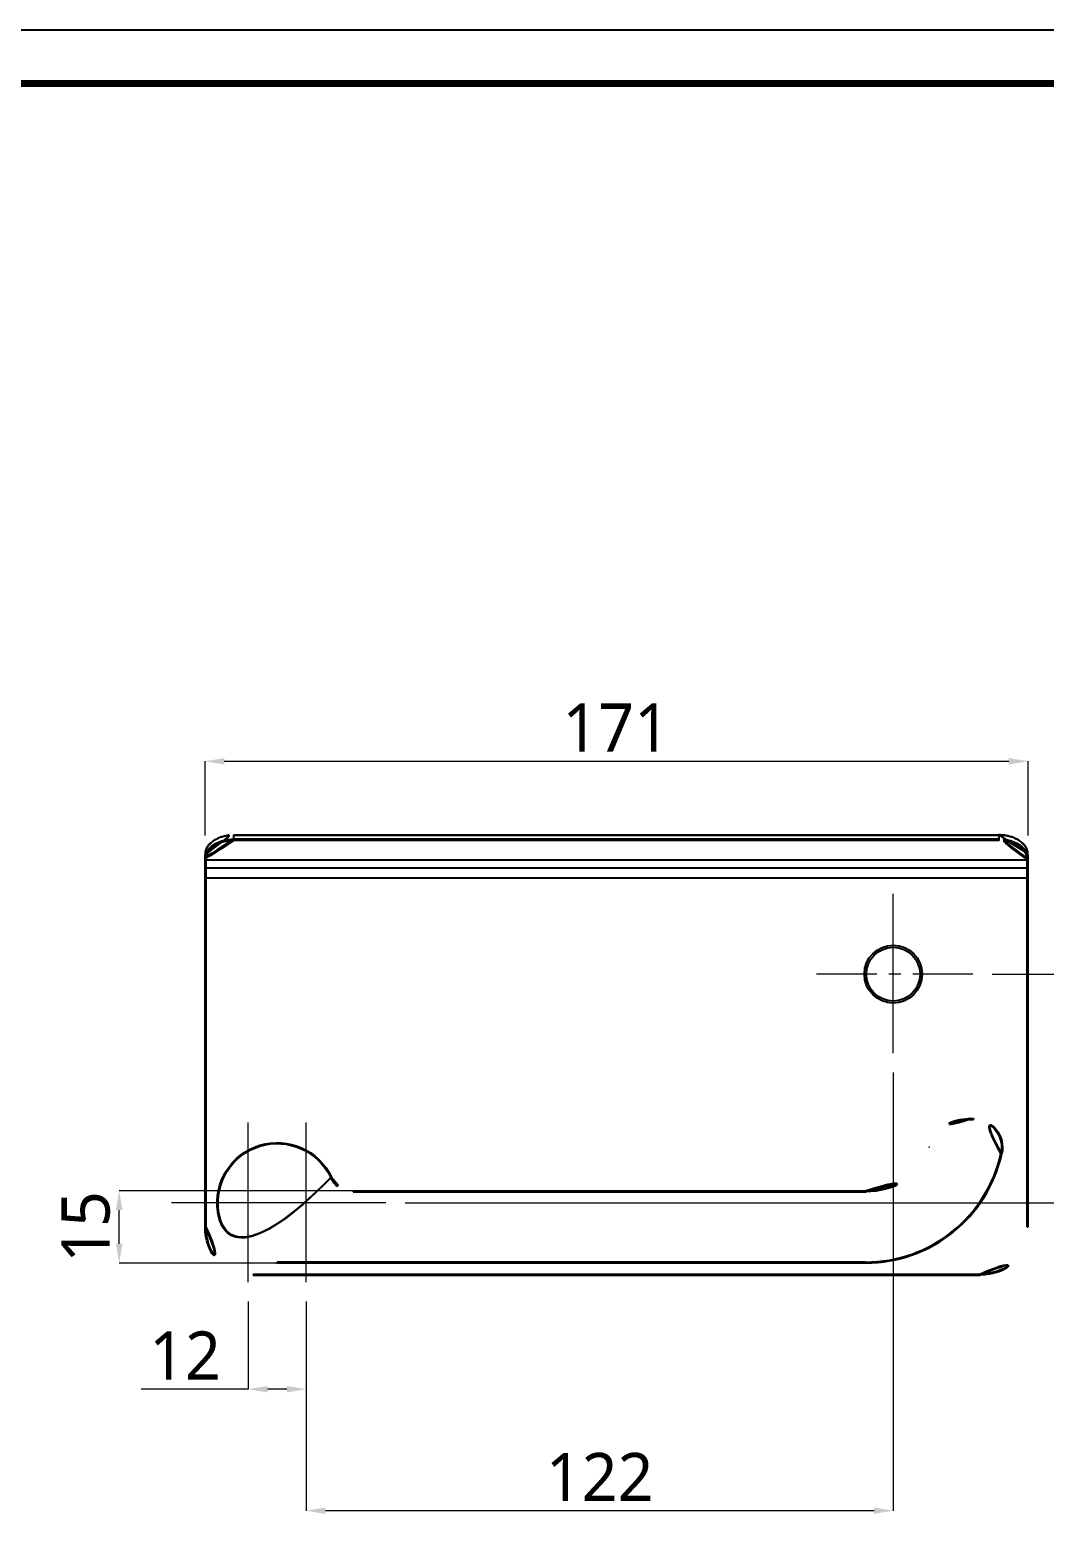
# Model space of a CAD drawing. Extents: x 16296675827 to 16296676478, y -37409618710 to -37409618233.
# Drawn here: x 16296676127.5 to 16296676338.4, y -37409618546.1 to -37409618233.2 of the extents above; entities that cross this region are included whole.
import ezdxf

# ---------------------------------------------------------------- set-up
doc = ezdxf.new("R2010")
doc.units = 0
doc.header["$LTSCALE"] = 10
doc.header["$MEASUREMENT"] = 0
doc.header["$PDMODE"] = 3
doc.header["$PDSIZE"] = -10
doc.linetypes.add('CENTER', pattern=[2, 1.25, -0.25, 0.25, -0.25])
doc.layers.get('0').update_dxf_attribs({"linetype": 'CONTINUOUS'})
doc.layers.get('DEFPOINTS').update_dxf_attribs({"linetype": 'CONTINUOUS'})
doc.styles.add('Daelim Dimension', font='NanumGothic.ttf')
doc.dimstyles.new('DEFAULT', dxfattribs={"dimscale": 2, "dimtxt": 2, "dimasz": 2, "dimexe": 0, "dimexo": 2, "dimgap": 1, "dimtad": 1, "dimdec": 1, "dimzin": 9, "dimdsep": 46, "dimtxsty": 'Daelim Dimension', "dimcen": 0.5, "dimclrd": 252, "dimclre": 252, "dimclrt": 3, "dimadec": 1, "dimazin": 0, "dimtfac": 1, "dimtdec": 1, "dimtix": 1, "dimtmove": 0, "dimatfit": 3, "dimfxl": 1, "dimtolj": 1, "dimtzin": 1, "dimlwd": 9, "dimlwe": 9, "dimarcsym": 0})

# ---------------------------------------------------------------- blocks, each defined once
blk = doc.blocks.new('*D7')
at = {"color": 5, "lineweight": 9, "ltscale": 0.5, "transparency": 16777216}
for p, q in [((16296676163.852011, -37409618400.419289), (16296676163.852011, -37409618385.016853)), ((16296676167.852011, -37409618385.016853), (16296676330.852011, -37409618385.016853)), ((16296676334.852011, -37409618400.419289), (16296676334.852011, -37409618385.016853))]:
    blk.add_line(p, q, dxfattribs=at)
at = {"color": 5, "ltscale": 0.5, "transparency": 16777216}
for points in [[(16296676167.852011, -37409618384.350189), (16296676167.852011, -37409618385.683517), (16296676163.852011, -37409618385.016853)], [(16296676330.852011, -37409618384.350189), (16296676330.852011, -37409618385.683517), (16296676334.852011, -37409618385.016853)]]:
    blk.add_solid(points, dxfattribs=at)
at = {"layer": 'DEFPOINTS', "color": 0, "ltscale": 0.5, "transparency": 16777216}
for p in [(16296676334.852011, -37409618385.016853), (16296676163.852011, -37409618404.419289), (16296676334.852011, -37409618404.419289)]:
    blk.add_point(p, dxfattribs=at)
at = {"color": 7, "ltscale": 0.5, "transparency": 16777216, "insert": (16296676249.292959, -37409618373.016853), "char_height": 10, "attachment_point": 2, "style": 'Daelim Dimension'}
blk.add_mtext('\\A1;171', dxfattribs=at)
blk = doc.blocks.new('*D8')
at = {"color": 5, "lineweight": 9, "ltscale": 0.5, "transparency": 16777216}
for p, q in [((16296676205.0857, -37409618474.23353), (16296676146.02268, -37409618474.23353)), ((16296676146.02268, -37409618485.23353), (16296676146.02268, -37409618478.23353)), ((16296676205.0857, -37409618489.23353), (16296676146.02268, -37409618489.23353))]:
    blk.add_line(p, q, dxfattribs=at)
at = {"color": 5, "ltscale": 0.5, "transparency": 16777216}
for points in [[(16296676145.35601, -37409618478.23353), (16296676146.68935, -37409618478.23353), (16296676146.02268, -37409618474.23353)], [(16296676145.35601, -37409618485.23353), (16296676146.68935, -37409618485.23353), (16296676146.02268, -37409618489.23353)]]:
    blk.add_solid(points, dxfattribs=at)
at = {"layer": 'DEFPOINTS', "color": 0, "ltscale": 0.5, "transparency": 16777216}
for p in [(16296676146.02268, -37409618474.23353), (16296676209.0857, -37409618474.23353), (16296676209.0857, -37409618489.23353)]:
    blk.add_point(p, dxfattribs=at)
at = {"color": 7, "ltscale": 0.5, "transparency": 16777216, "insert": (16296676134.02269, -37409618481.73353), "char_height": 10, "attachment_point": 2, "rotation": 90, "style": 'Daelim Dimension'}
blk.add_mtext('\\A1;15', dxfattribs=at)
blk = doc.blocks.new('*D19')
at = {"color": 5, "lineweight": 9, "ltscale": 0.5, "transparency": 16777216}
for p, q in [((16296676327.41555, -37409618429.233528), (16296676362.203871, -37409618429.233528)), ((16296676362.203871, -37409618472.75737), (16296676362.203871, -37409618433.233528)), ((16296676205.41555, -37409618476.75737), (16296676362.203871, -37409618476.75737))]:
    blk.add_line(p, q, dxfattribs=at)
at = {"color": 5, "ltscale": 0.5, "transparency": 16777216}
for points in [[(16296676361.537201, -37409618433.233528), (16296676362.870529, -37409618433.233528), (16296676362.203871, -37409618429.233528)], [(16296676361.537201, -37409618472.75737), (16296676362.870529, -37409618472.75737), (16296676362.203871, -37409618476.75737)]]:
    blk.add_solid(points, dxfattribs=at)
at = {"layer": 'DEFPOINTS', "color": 0, "ltscale": 0.5, "transparency": 16777216}
for p in [(16296676323.41555, -37409618429.233528), (16296676362.203871, -37409618429.233528), (16296676201.41555, -37409618476.75737)]:
    blk.add_point(p, dxfattribs=at)
at = {"color": 7, "ltscale": 0.5, "transparency": 16777216, "insert": (16296676355.203871, -37409618452.995453), "char_height": 10, "attachment_point": 5, "rotation": 90, "style": 'Daelim Dimension'}
blk.add_mtext('\\A1;47.5', dxfattribs=at)
blk = doc.blocks.new('*D20')
at = {"color": 5, "lineweight": 9, "ltscale": 0.5, "transparency": 16777216}
for p, q in [((16296676306.852011, -37409618449.673233), (16296676306.852011, -37409618540.661613)), ((16296676184.852011, -37409618497.197067), (16296676184.852011, -37409618540.661613)), ((16296676302.852011, -37409618540.661613), (16296676188.852011, -37409618540.661613))]:
    blk.add_line(p, q, dxfattribs=at)
at = {"color": 5, "ltscale": 0.5, "transparency": 16777216}
for points in [[(16296676188.852011, -37409618539.994949), (16296676188.852011, -37409618541.328278), (16296676184.852011, -37409618540.661613)], [(16296676302.852011, -37409618539.994949), (16296676302.852011, -37409618541.328278), (16296676306.852011, -37409618540.661613)]]:
    blk.add_solid(points, dxfattribs=at)
at = {"layer": 'DEFPOINTS', "color": 0, "ltscale": 0.5, "transparency": 16777216}
for p in [(16296676306.852011, -37409618445.673233), (16296676184.852011, -37409618493.197067), (16296676184.852011, -37409618540.661613)]:
    blk.add_point(p, dxfattribs=at)
at = {"color": 7, "ltscale": 0.5, "transparency": 16777216, "insert": (16296676245.852011, -37409618533.661613), "char_height": 10, "attachment_point": 5, "style": 'Daelim Dimension'}
blk.add_mtext('\\A1;122', dxfattribs=at)
blk = doc.blocks.new('*D21')
at = {"color": 5, "lineweight": 9, "ltscale": 0.5, "transparency": 16777216}
for p, q in [((16296676172.852011, -37409618497.197067), (16296676172.852011, -37409618515.430183)), ((16296676184.852011, -37409618497.197067), (16296676184.852011, -37409618515.430183)), ((16296676172.852011, -37409618515.430183), (16296676150.56629, -37409618515.430183)), ((16296676180.852011, -37409618515.430183), (16296676176.852011, -37409618515.430183))]:
    blk.add_line(p, q, dxfattribs=at)
at = {"color": 5, "ltscale": 0.5, "transparency": 16777216}
for points in [[(16296676176.852011, -37409618514.763512), (16296676176.852011, -37409618516.09684), (16296676172.852011, -37409618515.430183)], [(16296676180.852011, -37409618514.763512), (16296676180.852011, -37409618516.09684), (16296676184.852011, -37409618515.430183)]]:
    blk.add_solid(points, dxfattribs=at)
at = {"layer": 'DEFPOINTS', "color": 0, "ltscale": 0.5, "transparency": 16777216}
for p in [(16296676172.852011, -37409618493.197067), (16296676184.852011, -37409618493.197067), (16296676184.852011, -37409618515.430183)]:
    blk.add_point(p, dxfattribs=at)
at = {"color": 7, "ltscale": 0.5, "transparency": 16777216, "insert": (16296676159.70915, -37409618508.430183), "char_height": 10, "attachment_point": 5, "style": 'Daelim Dimension'}
blk.add_mtext('\\A1;12', dxfattribs=at)

msp = doc.modelspace()

# ---------------------------------------------------------------- linework, layer by layer
at = {"color": 7, "linetype": 'Continuous'}
for p, q in [((16296676169.85, -37409618401.47), (16296676169.85, -37409618400.32)), ((16296676169.85, -37409618400.32), (16296676328.85, -37409618400.32)), ((16296676169.85, -37409618400.38), (16296676328.85, -37409618400.38)), ((16296676328.85, -37409618401.19), (16296676169.85, -37409618401.19)), ((16296676328.85, -37409618401.47), (16296676169.85, -37409618401.47)), ((16296676328.85, -37409618401.47), (16296676328.85, -37409618400.32)), ((16296676163.85, -37409618481.73), (16296676163.85, -37409618404.44)), ((16296676164.05, -37409618405.39), (16296676164.05, -37409618481.73)), ((16296676334.65, -37409618481.73), (16296676334.65, -37409618405.39)), ((16296676334.85, -37409618481.73), (16296676334.85, -37409618404.44)), ((16296676334.65, -37409618405.53), (16296676164.05, -37409618405.53)), ((16296676334.65, -37409618407.23), (16296676164.05, -37409618407.23)), ((16296676163.85, -37409618409.23), (16296676334.85, -37409618409.23)), ((16296676322.66, -37409618459.23), (16296676322.66, -37409618459.43)), ((16296676322.66, -37409618459.23), (16296676323.55, -37409618459.23)), ((16296676322.66, -37409618459.43), (16296676323.55, -37409618459.43)), ((16296676323.55, -37409618459.23), (16296676323.55, -37409618459.43)), ((16296676314.23, -37409618465.1), (16296676314.41, -37409618465.17)), ((16296676329.41, -37409618466.54), (16296676329.21, -37409618466.49)), ((16296676190.15, -37409618471.38), (16296676189.97, -37409618471.46)), ((16296676194.66, -37409618474.23), (16296676194.66, -37409618474.43)), ((16296676194.66, -37409618474.23), (16296676301.1, -37409618474.23)), ((16296676301.1, -37409618474.23), (16296676301.1, -37409618474.43)), ((16296676194.66, -37409618474.43), (16296676301.1, -37409618474.43)), ((16296676164.05, -37409618481.73), (16296676163.85, -37409618481.73)), ((16296676334.65, -37409618481.73), (16296676334.85, -37409618481.73)), ((16296676178.85, -37409618489.23), (16296676178.85, -37409618489.03)), ((16296676301.1, -37409618489.03), (16296676178.85, -37409618489.03)), ((16296676301.1, -37409618489.23), (16296676178.85, -37409618489.23)), ((16296676301.1, -37409618489.23), (16296676301.1, -37409618489.03)), ((16296676173.85, -37409618491.53), (16296676173.85, -37409618491.73)), ((16296676173.85, -37409618491.53), (16296676324.85, -37409618491.53)), ((16296676173.85, -37409618491.73), (16296676324.85, -37409618491.73)), ((16296676324.85, -37409618491.53), (16296676324.85, -37409618491.73))]:
    msp.add_line(p, q, dxfattribs=at)
at = {"color": 1, "linetype": 'CENTER', "lineweight": 0}
for p, q in [((16296676306.85, -37409618445.67), (16296676306.85, -37409618412.55)), ((16296676323.42, -37409618429.23), (16296676290.29, -37409618429.23)), ((16296676172.85, -37409618493.2), (16296676172.85, -37409618460.07)), ((16296676184.85, -37409618493.2), (16296676184.85, -37409618460.07)), ((16296676189.42, -37409618476.76), (16296676156.29, -37409618476.76)), ((16296676201.42, -37409618476.76), (16296676168.29, -37409618476.76))]:
    msp.add_line(p, q, dxfattribs=at)
at = {"ltscale": 0.5}
msp.add_lwpolyline([(16296675826.83, -37409618710.18), (16296676477.83, -37409618710.18), (16296676477.83, -37409618233.18), (16296675826.83, -37409618233.18)], close=True, dxfattribs=at)
at = {"color": 5, "linetype": 'ByBlock', "lineweight": 200, "const_width": 1.5}
msp.add_lwpolyline([(16296675837.3, -37409618689.75), (16296676467.3, -37409618689.75), (16296676467.3, -37409618244.25), (16296675837.3, -37409618244.25)], close=True, dxfattribs=at)
at = {"color": 7, "linetype": 'Continuous'}
for radius in [6, 5.58]:
    msp.add_circle((16296676306.85, -37409618429.23), radius, dxfattribs=at)
for centre, radius, start, end in [((16296676164.05, -37409618407.03), 0.2, 180, 270), ((16296676334.65, -37409618407.03), 0.2, 270, 0), ((16296676322.66, -37409618468.23), 9, 90, 159.6457), ((16296676322.66, -37409618468.23), 8.8, 90, 159.6457), ((16296676323.55, -37409618465.23), 6, 347.4441, 90), ((16296676323.55, -37409618465.23), 5.8, 347.4441, 90), ((16296676178.85, -37409618476.73), 12.5, 25.3771, 270), ((16296676178.85, -37409618476.73), 12.3, 25.3771, 270), ((16296676301.1, -37409618460.23), 14, 270, 339.6457), ((16296676301.1, -37409618460.23), 14.2, 270, 339.6457), ((16296676301.1, -37409618460.23), 28.8, 270, 347.4441), ((16296676301.1, -37409618460.23), 29, 270, 347.4441), ((16296676194.66, -37409618469.23), 5.2, 205.3771, 270), ((16296676194.66, -37409618469.23), 5, 205.3771, 270), ((16296676173.85, -37409618481.73), 10, 180, 270), ((16296676173.85, -37409618481.73), 9.8, 180, 270), ((16296676324.85, -37409618481.73), 10, 270, 0), ((16296676324.85, -37409618481.73), 9.8, 270, 0)]:
    msp.add_arc(centre, radius, start, end, dxfattribs=at)
at = {"color": 2, "linetype": 'Continuous'}
msp.add_arc((16296676178.85, -37409618476.92), 12.31, 268.3557, 268.6992, dxfattribs=at)
at = {"color": 7, "linetype": 'Continuous'}
for points, knots in [([(16296676163.85, -37409618404.44), (16296676163.85, -37409618404.3), (16296676163.87, -37409618404.02), (16296676163.96, -37409618403.61), (16296676164.11, -37409618403.22), (16296676164.38, -37409618402.7), (16296676164.87, -37409618402.09), (16296676165.63, -37409618401.47), (16296676166.54, -37409618400.97), (16296676167.58, -37409618400.59), (16296676168.69, -37409618400.37), (16296676169.46, -37409618400.32), (16296676169.85, -37409618400.32)], [0, 0, 0, 0, 0.051355, 0.103186, 0.155941, 0.21002, 0.323209, 0.444608, 0.57444, 0.71169, 0.854403, 1, 1, 1, 1]), ([(16296676163.85, -37409618404.44), (16296676163.85, -37409618404.3), (16296676163.87, -37409618404.03), (16296676163.96, -37409618403.64), (16296676164.1, -37409618403.25), (16296676164.38, -37409618402.74), (16296676164.86, -37409618402.14), (16296676165.61, -37409618401.53), (16296676166.53, -37409618401.03), (16296676167.56, -37409618400.66), (16296676168.69, -37409618400.43), (16296676169.46, -37409618400.38), (16296676169.85, -37409618400.38)], [0, 0, 0, 0, 0.050045, 0.100653, 0.152351, 0.205592, 0.317843, 0.439243, 0.569824, 0.708348, 0.852656, 1, 1, 1, 1]), ([(16296676169.85, -37409618401.19), (16296676169.46, -37409618401.19), (16296676168.69, -37409618401.24), (16296676167.56, -37409618401.47), (16296676166.53, -37409618401.84), (16296676165.61, -37409618402.34), (16296676164.86, -37409618402.95), (16296676164.38, -37409618403.55), (16296676164.1, -37409618404.06), (16296676163.96, -37409618404.45), (16296676163.87, -37409618404.85), (16296676163.85, -37409618405.11), (16296676163.85, -37409618405.25)], [0, 0, 0, 0, 0.147344, 0.291652, 0.430176, 0.560757, 0.682157, 0.794408, 0.847649, 0.899347, 0.949955, 1, 1, 1, 1]), ([(16296676169.85, -37409618401.47), (16296676169.47, -37409618401.47), (16296676168.72, -37409618401.52), (16296676167.64, -37409618401.74), (16296676166.64, -37409618402.1), (16296676165.75, -37409618402.58), (16296676165.02, -37409618403.18), (16296676164.56, -37409618403.76), (16296676164.3, -37409618404.25), (16296676164.16, -37409618404.62), (16296676164.07, -37409618405.01), (16296676164.05, -37409618405.27), (16296676164.05, -37409618405.39)], [0, 0, 0, 0, 0.147344, 0.291652, 0.430176, 0.560757, 0.682157, 0.794408, 0.847649, 0.899347, 0.949955, 1, 1, 1, 1]), ([(16296676328.85, -37409618400.32), (16296676329.24, -37409618400.32), (16296676330.01, -37409618400.37), (16296676331.13, -37409618400.59), (16296676332.16, -37409618400.97), (16296676333.08, -37409618401.47), (16296676333.83, -37409618402.09), (16296676334.32, -37409618402.7), (16296676334.6, -37409618403.22), (16296676334.74, -37409618403.61), (16296676334.83, -37409618404.02), (16296676334.85, -37409618404.3), (16296676334.85, -37409618404.44)], [0, 0, 0, 0, 0.145597, 0.28831, 0.42556, 0.555392, 0.676791, 0.78998, 0.844059, 0.896814, 0.948645, 1, 1, 1, 1]), ([(16296676328.85, -37409618400.38), (16296676329.24, -37409618400.38), (16296676330.02, -37409618400.43), (16296676331.14, -37409618400.66), (16296676332.18, -37409618401.03), (16296676333.09, -37409618401.53), (16296676333.85, -37409618402.14), (16296676334.33, -37409618402.74), (16296676334.6, -37409618403.25), (16296676334.75, -37409618403.64), (16296676334.83, -37409618404.03), (16296676334.85, -37409618404.3), (16296676334.85, -37409618404.44)], [0, 0, 0, 0, 0.147344, 0.291652, 0.430176, 0.560757, 0.682157, 0.794408, 0.847649, 0.899347, 0.949955, 1, 1, 1, 1]), ([(16296676334.65, -37409618405.39), (16296676334.65, -37409618405.27), (16296676334.63, -37409618405.01), (16296676334.55, -37409618404.62), (16296676334.41, -37409618404.25), (16296676334.15, -37409618403.76), (16296676333.68, -37409618403.18), (16296676332.95, -37409618402.58), (16296676332.07, -37409618402.1), (16296676331.06, -37409618401.74), (16296676329.98, -37409618401.52), (16296676329.23, -37409618401.47), (16296676328.85, -37409618401.47)], [0, 0, 0, 0, 0.050045, 0.100653, 0.152351, 0.205592, 0.317843, 0.439243, 0.569824, 0.708348, 0.852656, 1, 1, 1, 1]), ([(16296676334.85, -37409618405.25), (16296676334.85, -37409618405.11), (16296676334.83, -37409618404.85), (16296676334.75, -37409618404.45), (16296676334.6, -37409618404.06), (16296676334.33, -37409618403.55), (16296676333.85, -37409618402.95), (16296676333.09, -37409618402.34), (16296676332.18, -37409618401.84), (16296676331.14, -37409618401.47), (16296676330.02, -37409618401.24), (16296676329.24, -37409618401.19), (16296676328.85, -37409618401.19)], [0, 0, 0, 0, 0.050045, 0.100653, 0.152351, 0.205592, 0.317843, 0.439243, 0.569824, 0.708348, 0.852656, 1, 1, 1, 1]), ([(16296676164.05, -37409618405.39), (16296676164.03, -37409618405.39), (16296676163.98, -37409618405.39), (16296676163.91, -37409618405.36), (16296676163.86, -37409618405.31), (16296676163.85, -37409618405.27), (16296676163.85, -37409618405.25)], [0, 0, 0, 0, 0.283687, 0.548943, 0.78569, 1, 1, 1, 1]), ([(16296676164.05, -37409618405.53), (16296676164.03, -37409618405.53), (16296676163.98, -37409618405.52), (16296676163.91, -37409618405.49), (16296676163.86, -37409618405.44), (16296676163.85, -37409618405.4), (16296676163.85, -37409618405.38)], [0, 0, 0, 0, 0.283687, 0.548943, 0.78569, 1, 1, 1, 1]), ([(16296676334.65, -37409618405.39), (16296676334.68, -37409618405.39), (16296676334.73, -37409618405.39), (16296676334.79, -37409618405.36), (16296676334.84, -37409618405.31), (16296676334.85, -37409618405.27), (16296676334.85, -37409618405.25)], [0, 0, 0, 0, 0.283687, 0.548943, 0.78569, 1, 1, 1, 1]), ([(16296676334.65, -37409618405.53), (16296676334.68, -37409618405.53), (16296676334.73, -37409618405.52), (16296676334.79, -37409618405.49), (16296676334.84, -37409618405.44), (16296676334.85, -37409618405.4), (16296676334.85, -37409618405.38)], [0, 0, 0, 0, 0.283687, 0.548943, 0.78569, 1, 1, 1, 1])]:
    msp.add_open_spline(points, degree=3, knots=knots, dxfattribs=at)

# ---------------------------------------------------------------- dimensions: what is measured, and where the dimension line sits
at = {"ltscale": 0.5}
dim = msp.add_linear_dim(base=(16296676334.85, -37409618385.02), p1=(16296676163.85, -37409618404.42), p2=(16296676334.85, -37409618404.42), text='171', dimstyle='DEFAULT', override={"dimtxt": 5, "dimclrd": 5, "dimclre": 5, "dimclrt": 7}, dxfattribs=at)
dim.commit()
dim.dimension.update_dxf_attribs({"geometry": '*D7', "text_midpoint": (16296676249.29, -37409618385.02), "dimtype": 160})
dim = msp.add_linear_dim(base=(16296676362.2, -37409618429.23), p1=(16296676201.42, -37409618476.76), p2=(16296676323.42, -37409618429.23), angle=90, dimstyle='DEFAULT', override={"dimtxt": 5, "dimclrd": 5, "dimclre": 5, "dimclrt": 7}, dxfattribs=at)
dim.commit()
dim.dimension.update_dxf_attribs({"geometry": '*D19', "text_midpoint": (16296676355.2, -37409618453)})
dim = msp.add_linear_dim(base=(16296676184.85, -37409618540.66), p1=(16296676306.85, -37409618445.67), p2=(16296676184.85, -37409618493.2), dimstyle='DEFAULT', override={"dimtxt": 5, "dimclrd": 5, "dimclre": 5, "dimclrt": 7}, dxfattribs=at)
dim.commit()
dim.dimension.update_dxf_attribs({"geometry": '*D20', "text_midpoint": (16296676245.85, -37409618533.66)})
dim = msp.add_linear_dim(base=(16296676146.02, -37409618474.23), p1=(16296676209.09, -37409618489.23), p2=(16296676209.09, -37409618474.23), angle=90, text='15', dimstyle='DEFAULT', override={"dimtxt": 5, "dimclrd": 5, "dimclre": 5, "dimclrt": 7}, dxfattribs=at)
dim.commit()
dim.dimension.update_dxf_attribs({"geometry": '*D8', "text_midpoint": (16296676146.02, -37409618481.73), "dimtype": 160})
dim = msp.add_linear_dim(base=(16296676184.85, -37409618515.43), p1=(16296676172.85, -37409618493.2), p2=(16296676184.85, -37409618493.2), dimstyle='DEFAULT', override={"dimtxt": 5, "dimclrd": 5, "dimclre": 5, "dimclrt": 7}, dxfattribs=at)
dim.commit()
dim.dimension.update_dxf_attribs({"geometry": '*D21', "text_midpoint": (16296676159.71, -37409618515.43), "dimtype": 160})

doc.saveas('drawing.dxf')
